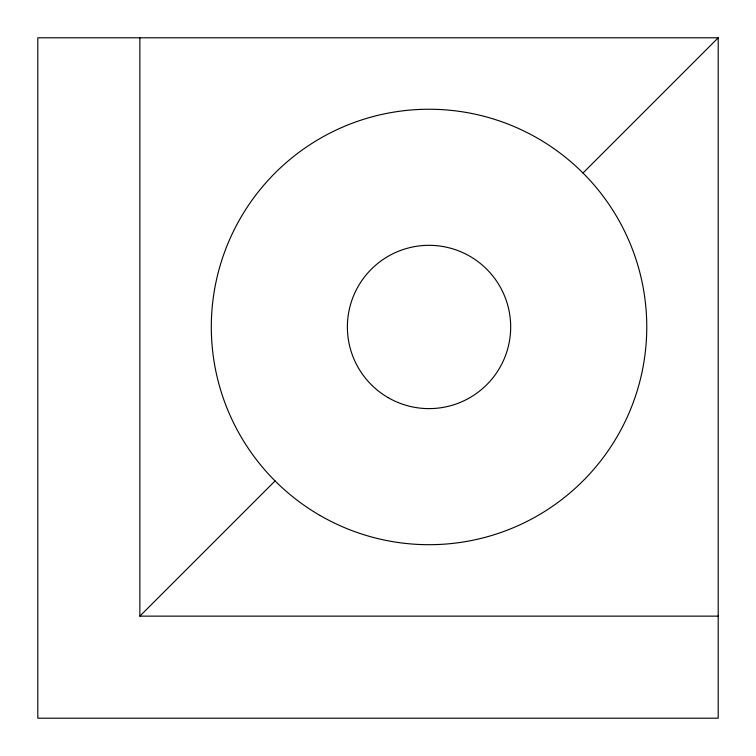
<?xml version="1.0" encoding="UTF-8"?>
<svg xmlns="http://www.w3.org/2000/svg" width="756" height="756" viewBox="0 0 756 756"><rect width="100%" height="100%" fill="white"/><g stroke="black" fill="none" stroke-linecap="round" stroke-linejoin="round"><path stroke-width="1.13" d="M139.86 37.8L139.86 616.14L275.071 480.929M582.989 173.011L718.2 37.8L718.2 718.2L37.8 718.2L37.8 37.8L718.2 37.8M139.86 616.14L718.2 616.14M388.206 397.675A81.648 81.648 0 0 0 510.678 326.97A81.648 81.648 0 0 0 388.206 256.265A81.648 81.648 0 0 0 388.206 397.675M320.166 515.526A217.728 217.728 0 0 0 646.758 326.97A217.728 217.728 0 0 0 320.166 138.414A217.728 217.728 0 0 0 320.166 515.526"/></g></svg>
